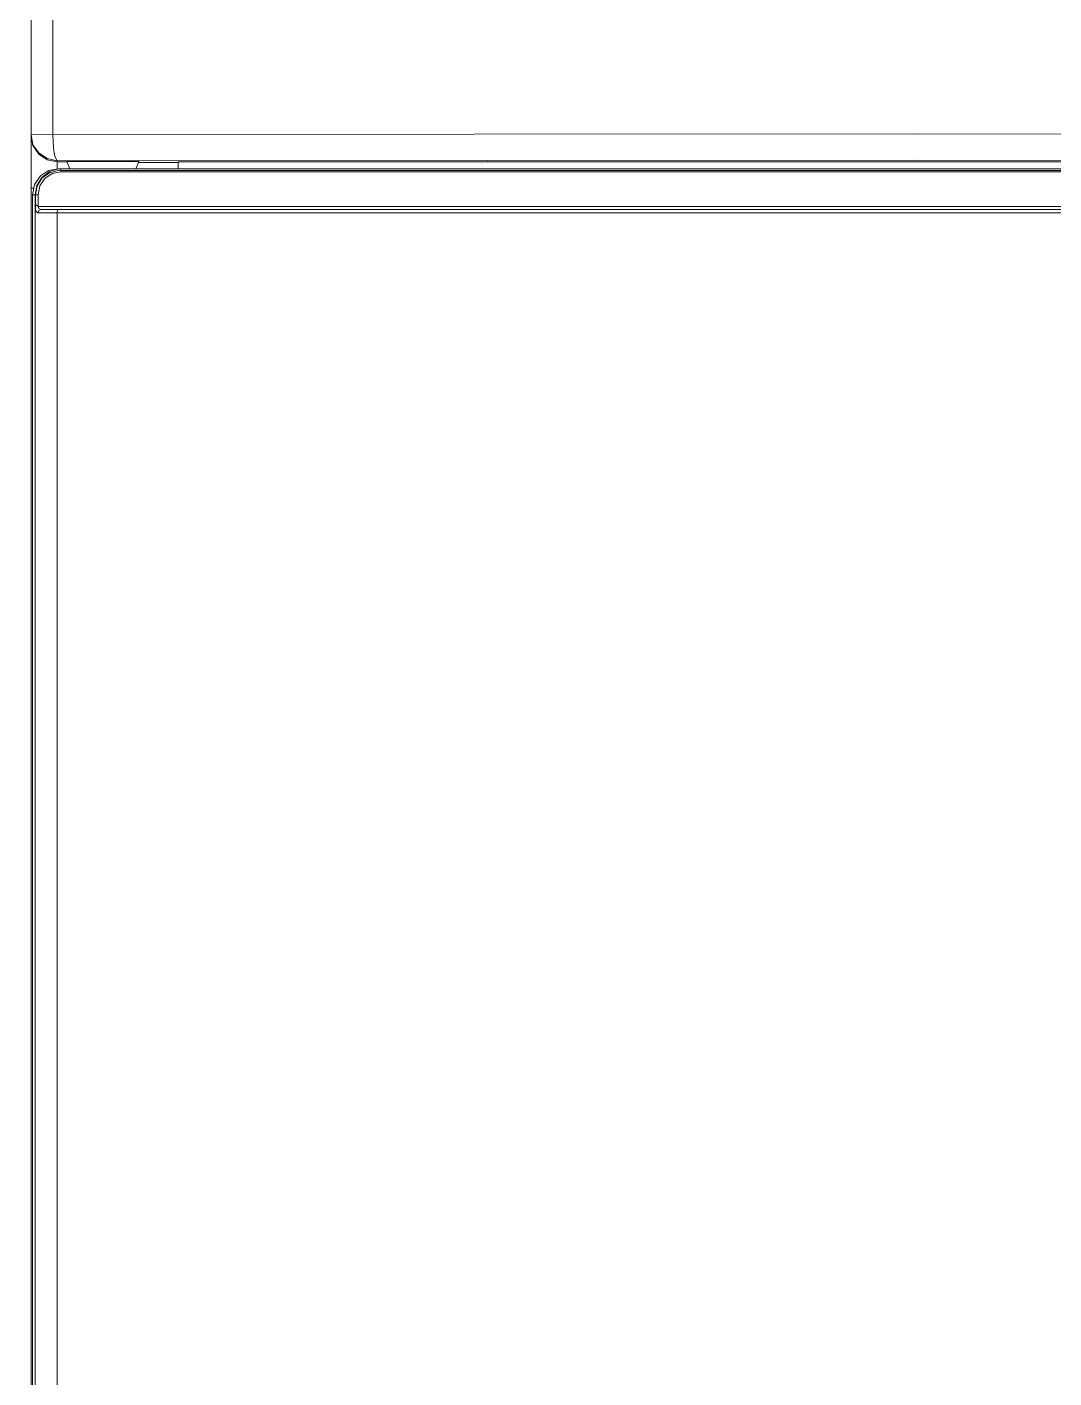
# Model space of a CAD drawing. Header units: millimetres. Extents: x 33157 to 59611, y -29750 to 1750.
# Drawn here: x 54198.92 to 54230.32, y -3146.6 to -3105.29 of the extents above; entities that cross this region are included whole.
import ezdxf

# ---------------------------------------------------------------- set-up
doc = ezdxf.new("R2010")
doc.units = ezdxf.units.MM
doc.layers.add('layer 1', color=7, linetype='Continuous', lineweight=18)

msp = doc.modelspace()

# ---------------------------------------------------------------- linework, layer by layer
at = {"layer": 'layer 1', "lineweight": 9}
for p, q in [((54199.039, -3044.222), (54199.039, -3208.618)), ((54199.709, -3044.222), (54199.709, -3108.575)), ((54199.841, -3109.377), (54199.841, -3109.622)), ((54203.538, -3109.415), (54203.538, -3109.622)), ((54199.086, -3110.424), (54199.086, -3165.612)), ((54199.171, -3110.424), (54199.171, -3171.118)), ((54199.18, -3110.424), (54199.18, -3110.678)), ((54199.256, -3110.424), (54199.256, -3110.772)), ((54199.841, -3110.97), (54199.841, -3171.118))]:
    msp.add_line(p, q, dxfattribs=at)
for points in [[(54226.138, -3108.557), (54226.138, -3108.557), (54199.039, -3108.575), (54199.039, -3108.575)], [(54199.096, -3108.915), (54199.096, -3108.915), (54199.039, -3108.613), (54199.039, -3108.613)], [(54226.138, -3108.557), (54226.138, -3108.557), (54253.236, -3108.575), (54253.236, -3108.575)], [(54199.841, -3109.415), (54199.841, -3109.415), (54199.53, -3109.349), (54199.53, -3109.349)], [(54199.878, -3109.622), (54199.878, -3109.622), (54252.416, -3109.622), (54252.416, -3109.622)], [(54252.312, -3109.716), (54252.312, -3109.716), (54199.954, -3109.716), (54199.954, -3109.716)], [(54199.841, -3109.377), (54199.841, -3109.377), (54226.138, -3109.358), (54226.138, -3109.358)], [(54199.963, -3109.679), (54199.963, -3109.679), (54252.312, -3109.679), (54252.312, -3109.679)], [(54200.133, -3109.415), (54200.133, -3109.415), (54199.841, -3109.415), (54199.841, -3109.415)], [(54199.973, -3109.622), (54199.973, -3109.622), (54199.878, -3109.622), (54199.878, -3109.622)], [(54199.926, -3109.669), (54199.926, -3109.669), (54199.878, -3109.679), (54199.878, -3109.679)], [(54199.926, -3109.669), (54199.926, -3109.669), (54199.944, -3109.631), (54199.944, -3109.631)], [(54199.926, -3109.669), (54199.926, -3109.669), (54199.944, -3109.679), (54199.944, -3109.679)], [(54199.944, -3109.631), (54199.944, -3109.631), (54199.973, -3109.622), (54199.973, -3109.622)], [(54199.944, -3109.679), (54199.944, -3109.679), (54199.963, -3109.679), (54199.963, -3109.679)], [(54199.954, -3109.716), (54199.954, -3109.716), (54199.963, -3109.679), (54199.963, -3109.679)], [(54202.34, -3109.396), (54202.34, -3109.396), (54200.133, -3109.396), (54200.133, -3109.396)], [(54200.133, -3109.396), (54200.133, -3109.396), (54200.227, -3109.622), (54200.227, -3109.622)], [(54202.246, -3109.622), (54202.246, -3109.622), (54202.34, -3109.396), (54202.34, -3109.396)], [(54202.34, -3109.433), (54202.34, -3109.433), (54203.538, -3109.433), (54203.538, -3109.433)], [(54252.435, -3109.415), (54252.435, -3109.415), (54203.538, -3109.415), (54203.538, -3109.415)], [(54226.138, -3109.358), (54226.138, -3109.358), (54252.435, -3109.377), (54252.435, -3109.377)], [(54199.039, -3110.216), (54199.039, -3110.216), (54199.114, -3110.216), (54199.114, -3110.216)], [(54199.086, -3110.424), (54199.086, -3110.424), (54199.256, -3110.424), (54199.256, -3110.424)], [(54199.247, -3110.97), (54199.247, -3110.97), (54253.029, -3110.97), (54253.029, -3110.97)], [(54199.256, -3110.772), (54199.256, -3110.772), (54253.019, -3110.772), (54253.019, -3110.772)], [(54199.341, -3110.867), (54199.341, -3110.867), (54252.934, -3110.867), (54252.934, -3110.867)], [(54199.85, -3110.867), (54199.85, -3110.867), (54199.841, -3110.97), (54199.841, -3110.97)]]:
    msp.add_open_spline(points, degree=3, dxfattribs=at)
for points, knots in [([(54199.039, -3108.575), (54199.039, -3108.575), (54199.096, -3108.887), (54199.096, -3108.887), (54199.096, -3108.887), (54199.275, -3109.141), (54199.275, -3109.141), (54199.275, -3109.141), (54199.53, -3109.311), (54199.53, -3109.311), (54199.53, -3109.311), (54199.841, -3109.377), (54199.841, -3109.377)], [0, 0, 0, 0, 154483.728762, 154483.728762, 154483.728762, 308967.457523, 308967.457523, 308967.457523, 463451.186285, 463451.186285, 463451.186285, 617934.915046, 617934.915046, 617934.915046, 617934.915046]), ([(54199.096, -3108.915), (54199.096, -3108.915), (54199.275, -3109.179), (54199.275, -3109.179), (54199.275, -3109.179), (54199.53, -3109.349), (54199.53, -3109.349)], [0, 0, 0, 0, 174219.174063, 174219.174063, 174219.174063, 348438.348126, 348438.348126, 348438.348126, 348438.348126]), ([(54199.841, -3109.377), (54199.841, -3109.377), (54199.784, -3109.292), (54199.784, -3109.292), (54199.784, -3109.292), (54199.756, -3109.198), (54199.756, -3109.198), (54199.756, -3109.198), (54199.728, -3108.99), (54199.728, -3108.99), (54199.728, -3108.99), (54199.709, -3108.575), (54199.709, -3108.575)], [0, 0, 0, 0, 154485.808537, 154485.808537, 154485.808537, 308971.617075, 308971.617075, 308971.617075, 463457.425612, 463457.425612, 463457.425612, 617943.234149, 617943.234149, 617943.234149, 617943.234149]), ([(54199.878, -3109.622), (54199.878, -3109.622), (54199.605, -3109.707), (54199.605, -3109.707), (54199.605, -3109.707), (54199.369, -3109.886), (54199.369, -3109.886), (54199.369, -3109.886), (54199.218, -3110.131), (54199.218, -3110.131), (54199.218, -3110.131), (54199.171, -3110.424), (54199.171, -3110.424)], [0, 0, 0, 0, 154485.528947, 154485.528947, 154485.528947, 308971.057894, 308971.057894, 308971.057894, 463456.586841, 463456.586841, 463456.586841, 617942.115788, 617942.115788, 617942.115788, 617942.115788]), ([(54199.878, -3109.679), (54199.878, -3109.679), (54199.605, -3109.745), (54199.605, -3109.745), (54199.605, -3109.745), (54199.379, -3109.905), (54199.379, -3109.905), (54199.379, -3109.905), (54199.228, -3110.141), (54199.228, -3110.141), (54199.228, -3110.141), (54199.18, -3110.424), (54199.18, -3110.424)], [0, 0, 0, 0, 154485.608787, 154485.608787, 154485.608787, 308971.217574, 308971.217574, 308971.217574, 463456.826361, 463456.826361, 463456.826361, 617942.435147, 617942.435147, 617942.435147, 617942.435147]), ([(54199.954, -3109.716), (54199.954, -3109.716), (54199.69, -3109.773), (54199.69, -3109.773), (54199.69, -3109.773), (54199.463, -3109.924), (54199.463, -3109.924), (54199.463, -3109.924), (54199.313, -3110.15), (54199.313, -3110.15), (54199.313, -3110.15), (54199.256, -3110.424), (54199.256, -3110.424)], [0, 0, 0, 0, 154485.892143, 154485.892143, 154485.892143, 308971.784287, 308971.784287, 308971.784287, 463457.67643, 463457.67643, 463457.67643, 617943.568574, 617943.568574, 617943.568574, 617943.568574]), ([(54199.878, -3109.622), (54199.878, -3109.622), (54199.577, -3109.679), (54199.577, -3109.679), (54199.577, -3109.679), (54199.331, -3109.839), (54199.331, -3109.839)], [0, 0, 0, 0, 174221.026931, 174221.026931, 174221.026931, 348442.053862, 348442.053862, 348442.053862, 348442.053862]), ([(54199.086, -3110.424), (54199.086, -3110.424), (54199.143, -3110.103), (54199.143, -3110.103), (54199.143, -3110.103), (54199.331, -3109.839), (54199.331, -3109.839)], [0, 0, 0, 0, 174220.572977, 174220.572977, 174220.572977, 348441.145953, 348441.145953, 348441.145953, 348441.145953]), ([(54199.18, -3110.678), (54199.18, -3110.678), (54199.18, -3110.838), (54199.18, -3110.838), (54199.18, -3110.838), (54199.19, -3110.923), (54199.19, -3110.923), (54199.19, -3110.923), (54199.247, -3110.97), (54199.247, -3110.97)], [0, 0, 0, 0, 160537.116187, 160537.116187, 160537.116187, 321074.232373, 321074.232373, 321074.232373, 481611.34856, 481611.34856, 481611.34856, 481611.34856]), ([(54199.18, -3110.678), (54199.18, -3110.678), (54199.199, -3110.735), (54199.199, -3110.735), (54199.199, -3110.735), (54199.256, -3110.772), (54199.256, -3110.772)], [0, 0, 0, 0, 174221.905122, 174221.905122, 174221.905122, 348443.810245, 348443.810245, 348443.810245, 348443.810245]), ([(54199.341, -3110.867), (54199.341, -3110.867), (54199.275, -3110.904), (54199.275, -3110.904), (54199.275, -3110.904), (54199.247, -3110.97), (54199.247, -3110.97)], [0, 0, 0, 0, 174222.417884, 174222.417884, 174222.417884, 348444.835769, 348444.835769, 348444.835769, 348444.835769]), ([(54199.256, -3110.772), (54199.256, -3110.772), (54199.275, -3110.838), (54199.275, -3110.838), (54199.275, -3110.838), (54199.341, -3110.867), (54199.341, -3110.867)], [0, 0, 0, 0, 174222.305345, 174222.305345, 174222.305345, 348444.610691, 348444.610691, 348444.610691, 348444.610691])]:
    msp.add_open_spline(points, degree=3, knots=knots, dxfattribs=at)

doc.saveas('drawing.dxf')
